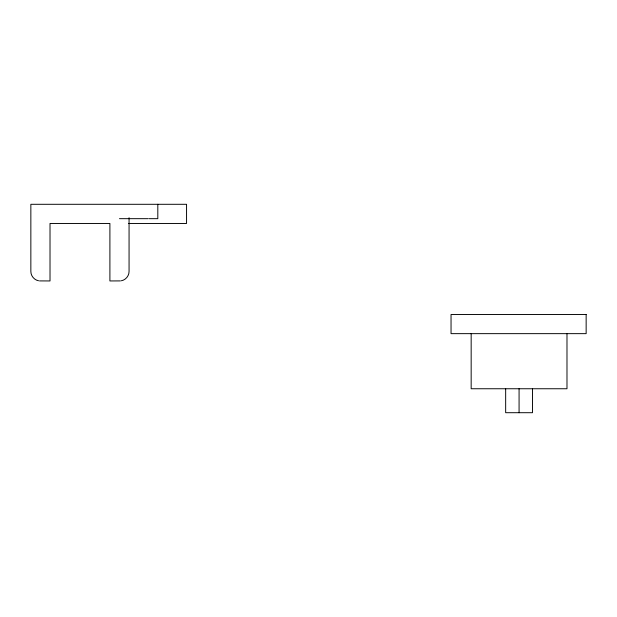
<?xml version="1.0" encoding="UTF-8"?>
<svg xmlns="http://www.w3.org/2000/svg" width="617" height="617" viewBox="0 0 617 617"><rect width="100%" height="100%" fill="white"/><g stroke="black" fill="none" stroke-linecap="round" stroke-linejoin="round"><path stroke-width="0.93" d="M121.348 280.766C125.721 279.971 129.13 275.814 129.061 271.372L129.061 217.708M120.423 280.905L109.903 280.951L109.903 223.462L50.016 223.462L50.016 280.951L39.496 280.905M119.482 218.673L148.227 218.673M149.167 218.673L157.813 218.673L157.813 204.296M128.652 223.462L186.558 223.462L186.558 204.296L30.85 204.296L30.85 271.372C30.781 275.814 34.19 279.971 38.562 280.766M566.984 333.65L566.984 388.749L471.164 388.749L471.164 333.65M532.494 388.749L532.494 412.704L505.662 412.704L505.662 388.749M519.074 388.749L519.074 412.704M586.15 314.485L451.042 314.485L451.042 333.65L586.15 333.65L586.15 314.485"/></g></svg>
